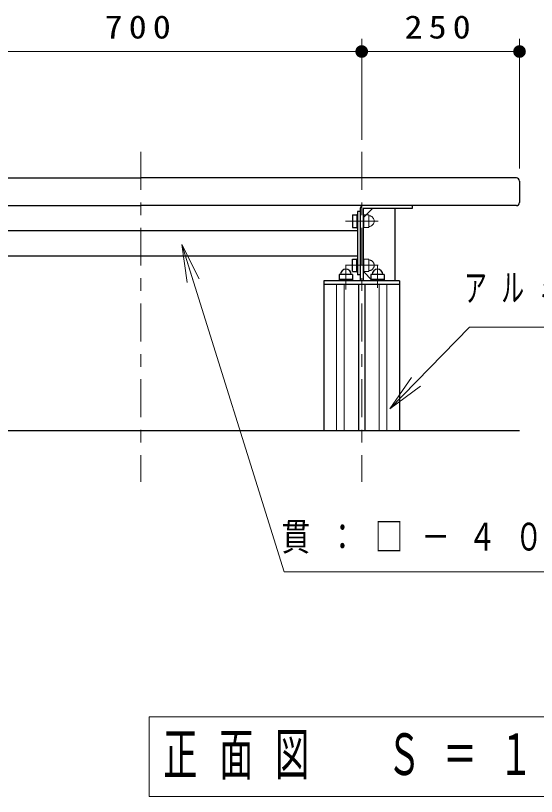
# Model space of a CAD drawing. Units: millimetres on the paper, scale 1:20. Extents: x -365 to 10, y -38 to 257.
# Drawn here: x -279.2 to -238, y 82.4 to 144.2 of the extents above; entities that cross this region are included whole.
import ezdxf

# ---------------------------------------------------------------- set-up
doc = ezdxf.new("R2010")
doc.units = ezdxf.units.MM
doc.linetypes.add('USER1', pattern=[4.5, 2.5, -2])
doc.linetypes.add('USER2', pattern=[6, 3, -1, 1, -1])
doc.layers.add('LY_1', color=7, linetype='Continuous', lineweight=25)
doc.styles.add('ＭＳ ゴシック', font='')
doc.styles.get('ＭＳ ゴシック').set_extended_font_data('MS Gothic')

# ---------------------------------------------------------------- blocks, each defined once
blk = doc.blocks.new('filled_dot')
at = {"color": 0, "linetype": 'Continuous', "lineweight": -2, "const_width": 1.25}
blk.add_lwpolyline([(-0.625, 0, 1), (0.625, 0, 1)], format="xyb", close=True, dxfattribs=at)

msp = doc.modelspace()

# ---------------------------------------------------------------- linework, layer by layer
at = {"layer": 'LY_1', "lineweight": 13}
for p, q in [((-251.836, 134.353), (-251.836, 142.353)), ((-239.336, 132.103), (-239.336, 142.353)), ((-286.836, 141.353), (-251.836, 141.353)), ((-251.836, 141.353), (-239.336, 141.353)), ((-266.068, 126.071), (-265.174, 123.208)), ((-266.068, 126.071), (-264.697, 123.357)), ((-265.651, 123.059), (-266.068, 126.071)), ((-253.836, 122.903), (-253.836, 111.353)), ((-253.221, 122.903), (-253.221, 111.353)), ((-250.451, 122.903), (-250.451, 111.353)), ((-249.836, 122.903), (-249.836, 111.353)), ((-249.617, 113.062), (-247.881, 115.56)), ((-249.617, 113.062), (-247.523, 115.211)), ((-247.165, 114.862), (-249.617, 113.062)), ((-222.158, 88.687), (-268.658, 88.687)), ((-268.658, 88.687), (-268.658, 82.387)), ((-268.658, 82.387), (-222.158, 82.387))]:
    msp.add_line(p, q, dxfattribs=at)
at = {"layer": 'LY_1', "linetype": 'USER2', "lineweight": 13}
for p, q in [((-269.336, 133.403), (-269.336, 107.278)), ((-251.836, 133.403), (-251.836, 107.278)), ((-250.537, 127.928), (-253.119, 127.928)), ((-250.537, 124.428), (-253.119, 124.428)), ((-253.086, 124.479), (-253.086, 122.501)), ((-250.586, 124.479), (-250.586, 122.64))]:
    msp.add_line(p, q, dxfattribs=at)
at = {"layer": 'LY_1'}
for p, q in [((-299.086, 131.353), (-269.336, 131.353)), ((-239.586, 131.353), (-269.336, 131.353)), ((-239.336, 131.103), (-239.336, 129.403)), ((-299.086, 129.153), (-269.336, 129.153)), ((-239.586, 129.153), (-269.336, 129.153)), ((-252.174, 128.678), (-252.174, 123.678)), ((-251.949, 128.678), (-252.174, 128.678)), ((-251.949, 128.928), (-251.949, 123.203)), ((-247.836, 128.928), (-251.724, 128.928)), ((-251.724, 128.928), (-251.724, 123.203)), ((-250.974, 128.928), (-251.724, 128.178)), ((-249.224, 128.928), (-249.224, 123.203)), ((-247.836, 129.153), (-247.836, 128.928)), ((-252.574, 128.428), (-252.224, 128.428)), ((-252.574, 128.428), (-252.574, 127.428)), ((-252.224, 128.453), (-252.174, 128.453)), ((-252.224, 128.453), (-252.224, 127.403)), ((-252.574, 127.428), (-252.224, 127.428)), ((-252.224, 127.403), (-252.174, 127.403)), ((-286.499, 127.178), (-252.174, 127.178)), ((-286.499, 125.178), (-252.174, 125.178)), ((-252.574, 123.928), (-252.574, 124.928)), ((-252.574, 124.928), (-252.224, 124.928)), ((-252.224, 123.903), (-252.224, 124.953)), ((-252.224, 124.953), (-252.174, 124.953)), ((-252.561, 123.703), (-253.611, 123.703)), ((-253.611, 123.703), (-253.611, 123.203)), ((-252.574, 123.928), (-252.224, 123.928)), ((-252.561, 123.703), (-252.561, 123.203)), ((-252.224, 123.903), (-252.174, 123.903)), ((-251.949, 123.678), (-252.174, 123.678)), ((-251.724, 123.953), (-250.974, 123.203)), ((-251.111, 123.703), (-251.111, 123.203)), ((-250.061, 123.703), (-251.111, 123.703)), ((-250.061, 123.703), (-250.061, 123.203)), ((-254.836, 123.203), (-254.836, 111.353)), ((-248.836, 123.203), (-254.836, 123.203)), ((-252.561, 123.303), (-253.611, 123.303)), ((-250.061, 123.303), (-251.111, 123.303)), ((-248.836, 123.203), (-248.836, 111.353)), ((-248.836, 122.903), (-254.836, 122.903)), ((-252.086, 122.903), (-252.086, 111.353)), ((-251.586, 122.903), (-251.586, 111.353)), ((-283.836, 111.353), (-239.336, 111.353))]:
    msp.add_line(p, q, dxfattribs=at)
at = {"layer": 'LY_1', "linetype": 'USER1', "lineweight": 13}
for p, q in [((-251.674, 128.453), (-251.724, 128.453)), ((-251.674, 128.453), (-251.674, 127.403)), ((-251.274, 128.428), (-251.674, 128.428)), ((-251.274, 128.428), (-251.274, 127.428)), ((-251.674, 127.403), (-251.724, 127.403)), ((-251.274, 127.428), (-251.674, 127.428)), ((-251.674, 124.953), (-251.724, 124.953)), ((-251.674, 123.903), (-251.674, 124.953)), ((-251.274, 124.928), (-251.674, 124.928)), ((-251.274, 123.928), (-251.274, 124.928)), ((-251.674, 123.903), (-251.724, 123.903)), ((-251.274, 123.928), (-251.674, 123.928))]:
    msp.add_line(p, q, dxfattribs=at)
at = {"layer": 'LY_1', "lineweight": 13}
for points in [[(-266.068, 126.071), (-257.984, 100.174), (-218.674, 100.174)], [(-249.617, 113.062), (-243.308, 119.537), (-219.308, 119.537)]]:
    msp.add_lwpolyline(points, dxfattribs=at)
at = {"layer": 'LY_1'}
for centre, radius, start, end in [((-239.586, 131.103), 0.25, 0, 89.99998), ((-239.586, 129.403), 0.25, 270, 0.00001), ((-251.724, 128.928), 0.225, 90, 180), ((-253.086, 123.703), 0.425, 360, 180), ((-250.586, 123.703), 0.425, 360, 180)]:
    msp.add_arc(centre, radius, start, end, dxfattribs=at)
at = {"layer": 'LY_1', "linetype": 'USER1', "lineweight": 13}
for centre in [(-251.274, 127.928), (-251.274, 124.428)]:
    msp.add_arc(centre, 0.425, 270, 90, dxfattribs=at)

# ---------------------------------------------------------------- block references
at = {"layer": 'LY_1', "lineweight": 13, "xscale": 0.4, "yscale": 0.4, "rotation": 180}
for p in [(-251.836, 141.353), (-239.336, 141.353)]:
    msp.add_blockref('filled_dot', p, dxfattribs=at)

# ---------------------------------------------------------------- texts
at = {"layer": 'LY_1', "style": 'ＭＳ ゴシック'}
for s, insert, char_height, attachment_point in [('\\T1.33;\\W1.15;700', (-269.336, 142.353), 1.833, 8), ('\\T1.33;\\W1.15;250', (-245.586, 142.353), 1.833, 8), ('\\T1.64;\\W0.6;アルミ押出化粧材', (-243.725, 122.537), 2.199, 4), ('\\T1.64;\\W0.75;貫：□－４０×４０×２．３', (-258.174, 102.824), 2.199, 4), ('\\T1.64;\\W0.6;正面図\u3000Ｓ＝１／２０', (-245.408, 85.537), 3.299, 5)]:
    msp.add_mtext(s, dxfattribs=dict(at, insert=insert, char_height=char_height, attachment_point=attachment_point))

doc.saveas('drawing.dxf')
